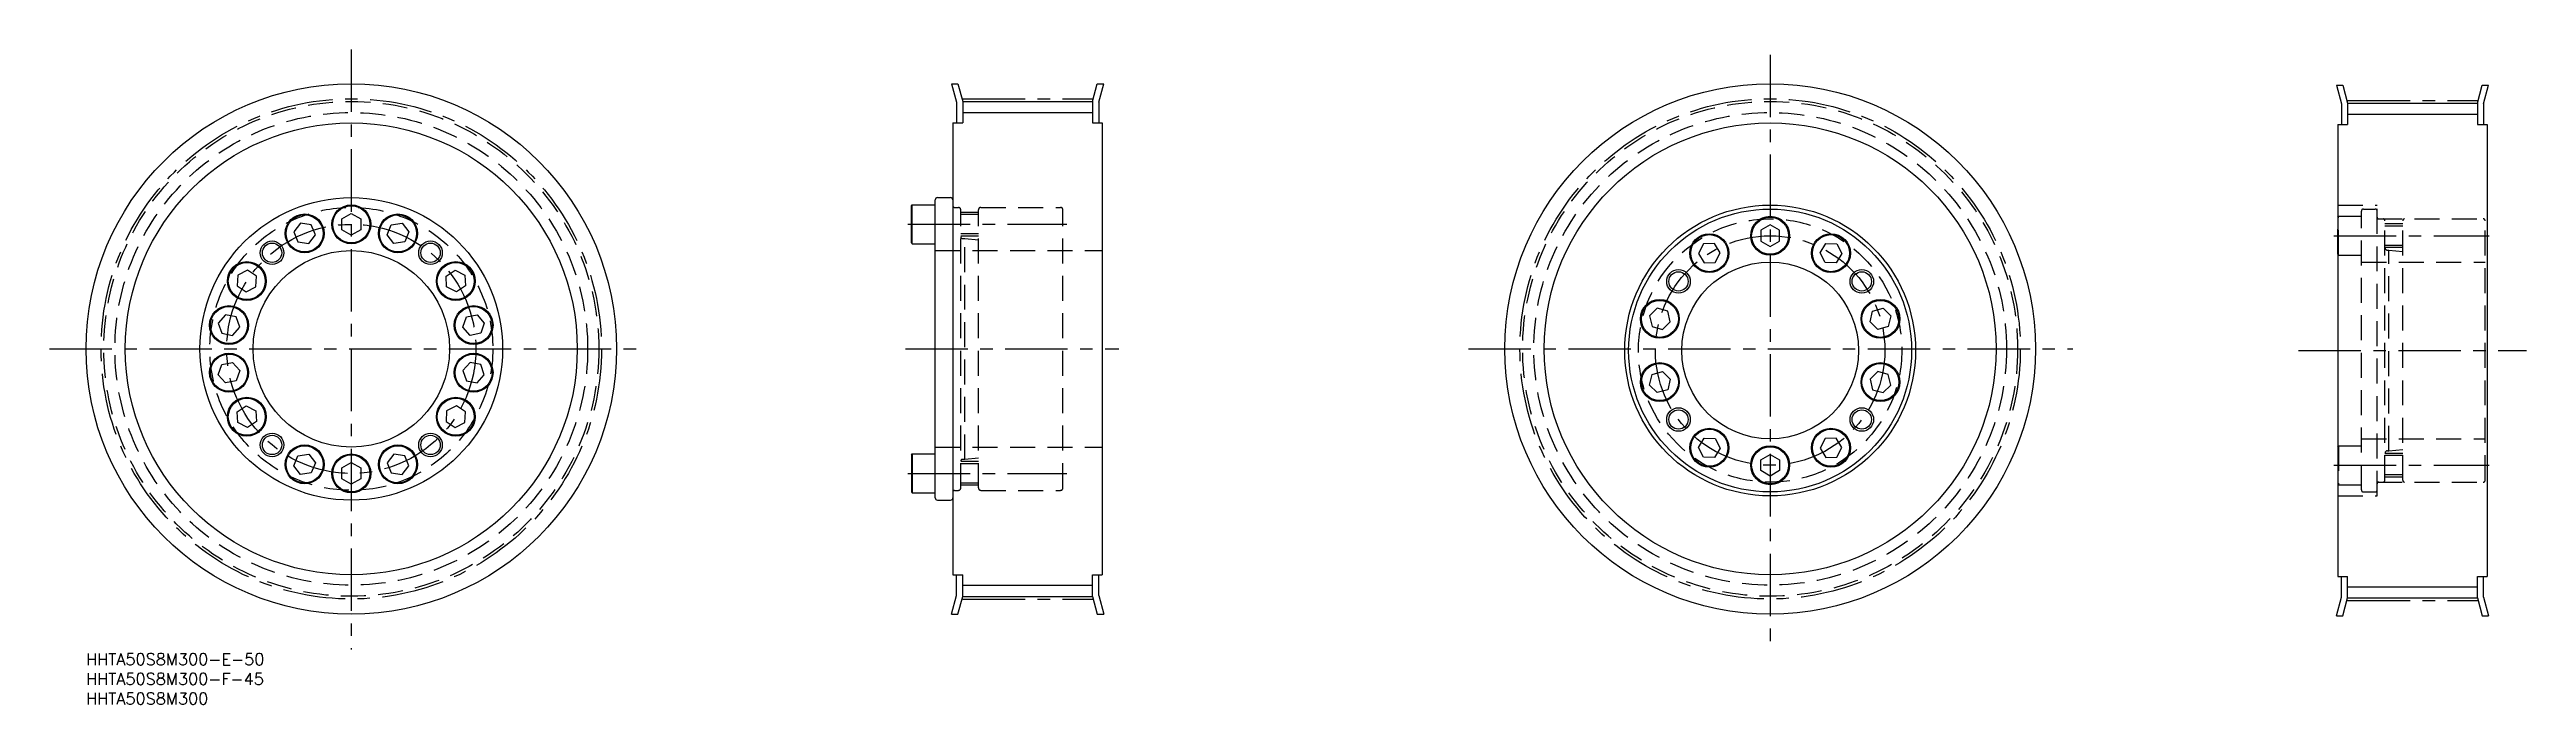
# Model space of a CAD drawing. Extents: x -9 to 621, y -13 to 154.
import ezdxf

# ---------------------------------------------------------------- set-up
doc = ezdxf.new("R2010")
doc.units = 0
doc.header["$LTSCALE"] = 0.5
doc.linetypes.add('CENTER', pattern=[50.8, 31.75, -6.35, 6.35, -6.35])
doc.linetypes.add('DASHED', pattern=[19.05, 12.7, -6.35])
for name, color, linetype in [('MSM_CENTER', 1, 'CENTER'), ('MSM_CONTINUOUS', 7, 'CONTINUOUS'), ('MSM_DASHED', 4, 'DASHED'), ('MSM_NARROW', 5, 'CONTINUOUS'), ('MSM_PART_NUMBER', 7, 'CONTINUOUS')]:
    doc.layers.add(name, color=color, linetype=linetype)
doc.styles.get("Standard").update_dxf_attribs({"font": 'txt.shx', "height": 3, "bigfont": 'bigfont.shx'})

# ---------------------------------------------------------------- blocks, each defined once
blk = doc.blocks.new('*U2')
at = {"layer": 'MSM_PART_NUMBER'}
blk.add_text('HHTA50S8M300-E-50', height=3, dxfattribs=at).set_placement((0, -3))
blk = doc.blocks.new('*U3')
at = {"layer": 'MSM_PART_NUMBER'}
blk.add_text('HHTA50S8M300-F-45', height=3, dxfattribs=at).set_placement((0, -8))
blk = doc.blocks.new('*U4')
at = {"layer": 'MSM_PART_NUMBER'}
blk.add_text('HHTA50S8M300', height=3, dxfattribs=at).set_placement((0, -13))

msp = doc.modelspace()

# ---------------------------------------------------------------- linework, layer by layer
at = {"layer": 'MSM_CENTER'}
for p, q in [((67.5, 153.69), (67.5, 1.03)), ((428.53, 152.35), (428.53, 2.12)), ((223.08, 141.16), (256.08, 141.16)), ((575.48, 140.75), (608.48, 140.75)), ((209.08, 109.2), (249.58, 109.2)), ((571.98, 106.29), (611.48, 106.29)), ((-9.28, 77.5), (142.09, 77.5)), ((208.49, 77.5), (262.84, 77.5)), ((351.78, 77.5), (505.51, 77.5)), ((562.98, 77.09), (620.98, 77.09)), ((209.08, 45.8), (249.58, 45.8)), ((571.98, 47.89), (611.48, 47.89)), ((223.08, 13.84), (256.08, 13.84)), ((575.48, 13.43), (608.48, 13.43))]:
    msp.add_line(p, q, dxfattribs=at)
for centre, radius in [((67.5, 77.5), 63.66), ((428.53, 77.5), 63.66), ((67.5, 77.5), 31.7), ((428.53, 77.09), 29.2)]:
    msp.add_circle(centre, radius, dxfattribs=at)
at = {"layer": 'MSM_CONTINUOUS'}
for p, q in [((220.21, 145), (221.48, 140.26)), ((220.21, 145), (221.87, 145)), ((221.87, 145), (223.08, 140.47)), ((256.08, 140.47), (257.29, 145)), ((257.29, 145), (258.95, 145)), ((257.68, 140.26), (258.95, 145)), ((221.48, 140.26), (221.48, 135)), ((223.08, 140.47), (256.08, 140.47)), ((223.08, 140.47), (223.08, 135)), ((256.08, 140.47), (256.08, 135)), ((257.68, 140.26), (257.68, 135)), ((572.61, 144.59), (573.88, 139.86)), ((572.61, 144.59), (574.26, 144.59)), ((573.88, 139.86), (573.88, 134.59)), ((574.26, 144.59), (575.48, 140.07)), ((575.48, 140.07), (608.48, 140.07)), ((575.48, 140.07), (575.48, 134.59)), ((608.48, 140.07), (609.69, 144.59)), ((608.48, 140.07), (608.48, 134.59)), ((609.69, 144.59), (611.35, 144.59)), ((610.08, 139.86), (611.35, 144.59)), ((610.08, 139.86), (610.08, 134.59)), ((220.58, 135), (220.58, 20)), ((220.58, 135), (223.08, 135)), ((256.08, 135), (258.58, 135)), ((258.58, 135), (258.58, 20)), ((572.98, 134.59), (572.98, 19.59)), ((572.98, 134.59), (575.48, 134.59)), ((608.48, 134.59), (610.98, 134.59)), ((610.98, 134.59), (610.98, 19.59)), ((210.08, 113.91), (210.22, 114.15)), ((210.08, 104.49), (210.08, 113.91)), ((210.22, 104.25), (210.22, 114.15)), ((210.22, 114.15), (216.08, 114.15)), ((216.08, 39.6), (216.08, 115.4)), ((216.68, 116), (219.98, 116)), ((54.59, 109.46), (52.88, 107.28)), ((52.88, 107.28), (53.92, 104.71)), ((57.33, 109.08), (54.59, 109.46)), ((55.96, 109.27), (55.96, 109.27)), ((56.65, 109.17), (56.65, 109.17)), ((58.37, 106.51), (57.33, 109.08)), ((65.1, 110.59), (67.5, 111.97)), ((65.1, 107.81), (65.1, 110.59)), ((67.5, 106.43), (65.1, 107.81)), ((67.5, 111.97), (69.9, 110.59)), ((69.9, 107.81), (67.5, 106.43)), ((69.9, 110.59), (69.9, 107.81)), ((76.63, 106.51), (77.67, 109.08)), ((77.67, 109.08), (80.41, 109.46)), ((80.41, 109.46), (82.12, 107.28)), ((82.12, 107.28), (81.08, 104.71)), ((428.53, 109.07), (426.13, 107.68)), ((426.13, 107.68), (426.13, 104.91)), ((430.93, 107.68), (428.53, 109.07)), ((429.73, 108.37), (429.73, 108.37)), ((430.33, 108.03), (430.33, 108.03)), ((430.93, 104.91), (430.93, 107.68)), ((53.92, 104.71), (56.66, 104.32)), ((56.66, 104.32), (58.37, 106.51)), ((78.34, 104.32), (76.63, 106.51)), ((81.08, 104.71), (78.34, 104.32)), ((210.08, 104.49), (210.22, 104.25)), ((210.22, 104.25), (216.08, 104.25)), ((411.59, 104.21), (410.29, 101.76)), ((410.29, 101.76), (411.76, 99.41)), ((414.36, 104.3), (411.59, 104.21)), ((415.83, 101.95), (414.36, 104.3)), ((414.53, 99.51), (415.83, 101.95)), ((426.13, 104.91), (428.53, 103.52)), ((428.53, 103.52), (430.93, 104.91)), ((441.24, 101.95), (442.71, 104.3)), ((442.54, 99.51), (441.24, 101.95)), ((442.71, 104.3), (445.48, 104.21)), ((446.78, 101.76), (445.31, 99.41)), ((445.48, 104.21), (446.78, 101.76)), ((38.59, 96.27), (38.44, 93.51)), ((41.06, 97.53), (38.59, 96.27)), ((43.38, 96.02), (41.06, 97.53)), ((43.24, 93.26), (43.38, 96.02)), ((91.62, 96.02), (93.94, 97.53)), ((91.76, 93.26), (91.62, 96.02)), ((93.94, 97.53), (96.41, 96.27)), ((96.41, 96.27), (96.56, 93.51)), ((411.76, 99.41), (414.53, 99.51)), ((445.31, 99.41), (442.54, 99.51)), ((38.44, 93.51), (40.77, 92)), ((40.77, 92), (43.24, 93.26)), ((94.23, 92), (91.76, 93.26)), ((96.56, 93.51), (94.23, 92)), ((35.48, 86.17), (33.66, 84.08)), ((33.66, 84.08), (34.56, 81.46)), ((38.2, 85.64), (35.48, 86.17)), ((37.28, 80.93), (39.1, 83.02)), ((39.1, 83.02), (38.2, 85.64)), ((95.9, 83.02), (96.8, 85.64)), ((97.72, 80.93), (95.9, 83.02)), ((96.8, 85.64), (99.52, 86.17)), ((99.52, 86.17), (101.34, 84.08)), ((101.34, 84.08), (100.44, 81.46)), ((399.8, 87.83), (397.8, 85.91)), ((397.8, 85.91), (398.47, 83.22)), ((398.47, 83.22), (401.14, 82.45)), ((402.46, 87.07), (399.8, 87.83)), ((401.14, 82.45), (403.13, 84.38)), ((403.13, 84.38), (402.46, 87.07)), ((453.94, 84.38), (454.61, 87.07)), ((455.93, 82.45), (453.94, 84.38)), ((454.61, 87.07), (457.27, 87.83)), ((458.6, 83.22), (455.93, 82.45)), ((457.27, 87.83), (459.27, 85.91)), ((459.27, 85.91), (458.6, 83.22)), ((34.56, 81.46), (37.28, 80.93)), ((100.44, 81.46), (97.72, 80.93)), ((33.66, 70.92), (34.56, 73.54)), ((35.48, 68.83), (33.66, 70.92)), ((34.56, 73.54), (37.28, 74.07)), ((38.2, 69.36), (35.48, 68.83)), ((37.28, 74.07), (39.1, 71.98)), ((39.1, 71.98), (38.2, 69.36)), ((97.72, 74.07), (95.9, 71.98)), ((95.9, 71.98), (96.8, 69.36)), ((96.8, 69.36), (99.52, 68.83)), ((100.44, 73.54), (97.72, 74.07)), ((99.52, 68.83), (101.34, 70.92)), ((101.34, 70.92), (100.44, 73.54)), ((397.8, 68.28), (398.47, 70.97)), ((398.47, 70.97), (401.14, 71.73)), ((401.14, 71.73), (403.13, 69.81)), ((403.13, 69.81), (402.46, 67.12)), ((455.93, 71.73), (453.94, 69.81)), ((453.94, 69.81), (454.61, 67.12)), ((458.6, 70.97), (455.93, 71.73)), ((459.27, 68.28), (458.6, 70.97)), ((399.8, 66.36), (397.8, 68.28)), ((402.46, 67.12), (399.8, 66.36)), ((454.61, 67.12), (457.27, 66.36)), ((457.27, 66.36), (459.27, 68.28)), ((38.44, 61.49), (40.77, 63)), ((38.59, 58.73), (38.44, 61.49)), ((41.06, 57.47), (38.59, 58.73)), ((40.77, 63), (43.24, 61.74)), ((43.38, 58.98), (41.06, 57.47)), ((43.24, 61.74), (43.38, 58.98)), ((91.76, 61.74), (91.62, 58.98)), ((91.62, 58.98), (93.94, 57.47)), ((94.23, 63), (91.76, 61.74)), ((93.94, 57.47), (96.41, 58.73)), ((96.56, 61.49), (94.23, 63)), ((96.41, 58.73), (96.56, 61.49)), ((53.92, 50.29), (56.66, 50.68)), ((56.66, 50.68), (58.37, 48.49)), ((78.34, 50.68), (76.63, 48.49)), ((81.08, 50.29), (78.34, 50.68)), ((210.08, 50.51), (210.22, 50.75)), ((210.08, 50.51), (210.08, 41.09)), ((210.22, 50.75), (210.22, 40.85)), ((210.22, 50.75), (216.08, 50.75)), ((410.29, 52.43), (411.76, 54.78)), ((411.59, 49.98), (410.29, 52.43)), ((411.76, 54.78), (414.53, 54.68)), ((415.83, 52.23), (414.36, 49.88)), ((414.53, 54.68), (415.83, 52.23)), ((426.13, 49.28), (428.53, 50.66)), ((428.53, 50.66), (430.93, 49.28)), ((442.54, 54.68), (441.24, 52.23)), ((441.24, 52.23), (442.71, 49.88)), ((445.31, 54.78), (442.54, 54.68)), ((446.78, 52.43), (445.31, 54.78)), ((445.48, 49.98), (446.78, 52.43)), ((52.88, 47.72), (53.92, 50.29)), ((54.59, 45.54), (52.88, 47.72)), ((57.33, 45.92), (54.59, 45.54)), ((58.37, 48.49), (57.33, 45.92)), ((65.1, 47.19), (67.5, 48.57)), ((65.1, 44.41), (65.1, 47.19)), ((67.5, 43.03), (65.1, 44.41)), ((67.5, 48.57), (69.9, 47.19)), ((69.9, 44.41), (67.5, 43.03)), ((69.9, 47.19), (69.9, 44.41)), ((76.63, 48.49), (77.67, 45.92)), ((77.67, 45.92), (80.41, 45.54)), ((80.41, 45.54), (82.12, 47.72)), ((82.12, 47.72), (81.08, 50.29)), ((414.36, 49.88), (411.59, 49.98)), ((426.13, 46.51), (426.13, 49.28)), ((428.53, 45.12), (426.13, 46.51)), ((430.93, 46.51), (428.53, 45.12)), ((430.93, 49.28), (430.93, 46.51)), ((442.71, 49.88), (445.48, 49.98)), ((210.08, 41.09), (210.22, 40.85)), ((210.22, 40.85), (216.08, 40.85)), ((216.68, 39), (219.98, 39)), ((220.58, 20), (223.08, 20)), ((221.48, 14.74), (221.48, 20)), ((223.08, 14.52), (223.08, 20)), ((256.08, 20), (258.58, 20)), ((256.08, 14.52), (256.08, 20)), ((257.68, 14.74), (257.68, 20)), ((572.98, 19.59), (575.48, 19.59)), ((573.88, 14.33), (573.88, 19.59)), ((575.48, 14.12), (575.48, 19.59)), ((608.48, 19.59), (610.98, 19.59)), ((608.48, 14.12), (608.48, 19.59)), ((610.08, 14.33), (610.08, 19.59)), ((220.21, 10), (221.48, 14.74)), ((221.87, 10), (223.08, 14.52)), ((223.08, 14.52), (256.08, 14.52)), ((256.08, 14.52), (257.29, 10)), ((257.68, 14.74), (258.95, 10)), ((572.61, 9.59), (573.88, 14.33)), ((574.26, 9.59), (575.48, 14.12)), ((575.48, 14.12), (608.48, 14.12)), ((608.48, 14.12), (609.69, 9.59)), ((610.08, 14.33), (611.35, 9.59)), ((220.21, 10), (221.87, 10)), ((257.29, 10), (258.95, 10)), ((572.61, 9.59), (574.26, 9.59)), ((609.69, 9.59), (611.35, 9.59))]:
    msp.add_line(p, q, dxfattribs=at)
for centre, radius in [((67.5, 77.5), 67.5), ((428.53, 77.5), 67.5), ((67.5, 77.5), 57.5), ((428.53, 77.5), 57.5), ((67.5, 77.5), 38.5), ((67.5, 109.2), 4.95), ((67.5, 109.2), 4.71), ((428.53, 77.09), 37), ((55.62, 106.89), 4.95), ((55.62, 106.89), 4.71), ((79.38, 106.89), 4.95), ((79.38, 106.89), 4.71), ((428.53, 77.09), 36), ((428.53, 106.29), 4.95), ((428.53, 106.29), 4.71), ((67.5, 77.5), 25), ((47.34, 101.96), 2.46), ((87.66, 101.96), 2.46), ((413.06, 101.86), 4.95), ((413.06, 101.86), 4.71), ((444.01, 101.86), 4.95), ((444.01, 101.86), 4.71), ((40.91, 94.76), 4.95), ((40.91, 94.76), 4.71), ((94.09, 94.76), 4.95), ((94.09, 94.76), 4.71), ((405.21, 94.67), 2.46), ((428.53, 77.09), 22.5), ((451.85, 94.67), 2.46), ((36.38, 83.55), 4.95), ((36.38, 83.55), 4.71), ((98.62, 83.55), 4.95), ((98.62, 83.55), 4.71), ((400.47, 85.14), 4.95), ((400.47, 85.14), 4.71), ((456.6, 85.14), 4.95), ((456.6, 85.14), 4.71), ((36.38, 71.45), 4.95), ((36.38, 71.45), 4.71), ((98.62, 71.45), 4.95), ((98.62, 71.45), 4.71), ((400.47, 69.05), 4.95), ((400.47, 69.05), 4.71), ((456.6, 69.05), 4.95), ((456.6, 69.05), 4.71), ((40.91, 60.23), 4.95), ((40.91, 60.23), 4.71), ((94.09, 60.23), 4.95), ((94.09, 60.23), 4.71), ((405.21, 59.52), 2.46), ((413.06, 52.33), 4.95), ((413.06, 52.33), 4.71), ((444.01, 52.33), 4.95), ((444.01, 52.33), 4.71), ((451.85, 59.52), 2.46), ((47.34, 53.04), 2.46), ((55.62, 48.11), 4.95), ((55.62, 48.11), 4.71), ((67.5, 45.8), 4.95), ((67.5, 45.8), 4.71), ((79.37, 48.11), 4.95), ((79.37, 48.11), 4.71), ((87.66, 53.04), 2.46), ((428.53, 47.89), 4.95), ((428.53, 47.89), 4.71)]:
    msp.add_circle(centre, radius, dxfattribs=at)
for centre, start, end in [((216.68, 115.4), 90, 180), ((219.98, 115.4), 0, 90), ((216.68, 39.6), 179.99855, 269.99854), ((219.98, 39.6), 270, 0)]:
    msp.add_arc(centre, 0.6, start, end, dxfattribs=at)
at = {"layer": 'MSM_DASHED'}
for p, q in [((220.99, 113.5), (221.98, 113.5)), ((227.68, 113.5), (247.98, 113.5)), ((572.98, 114.09), (582.98, 114.09)), ((582.98, 40.09), (582.98, 114.09)), ((222.58, 42.1), (222.58, 112.9)), ((227.08, 112.2), (222.58, 112.2)), ((227.08, 111.66), (222.58, 111.66)), ((227.08, 42.1), (227.08, 112.9)), ((248.58, 42.1), (248.58, 112.9)), ((572.98, 111), (573.12, 111.24)), ((572.98, 101.59), (572.98, 111)), ((573.12, 111.24), (578.98, 111.24)), ((573.12, 101.34), (573.12, 111.24)), ((578.98, 41.59), (578.98, 112.59)), ((579.48, 113.09), (582.48, 113.09)), ((582.98, 110.59), (610.98, 110.59)), ((583.39, 110.59), (584.48, 110.59)), ((584.98, 44.09), (584.98, 110.09)), ((589.48, 109.29), (584.98, 109.29)), ((589.48, 108.75), (584.98, 108.75)), ((589.48, 44.09), (589.48, 110.09)), ((610.48, 44.09), (610.48, 110.09)), ((216.08, 102.5), (258.58, 102.5)), ((227.08, 106.74), (222.58, 106.74)), ((227.08, 106.2), (222.58, 106.2)), ((222.99, 105.61), (223.58, 105.61)), ((223.58, 49.39), (223.58, 105.61)), ((223.58, 105.61), (227.08, 105.22)), ((572.98, 101.59), (573.12, 101.34)), ((573.12, 101.34), (578.98, 101.34)), ((589.48, 103.84), (584.98, 103.84)), ((589.48, 103.29), (584.98, 103.29)), ((585.58, 102.65), (585.98, 102.65)), ((585.98, 51.54), (585.98, 102.65)), ((585.98, 102.65), (589.48, 102.26)), ((578.98, 99.59), (610.48, 99.59)), ((216.08, 52.5), (258.58, 52.5)), ((572.98, 52.6), (573.12, 52.84)), ((572.98, 52.6), (572.98, 43.19)), ((573.12, 52.84), (578.98, 52.84)), ((573.12, 52.84), (573.12, 42.94)), ((578.98, 54.59), (610.48, 54.59)), ((589.48, 50.89), (584.98, 50.89)), ((585.58, 51.54), (585.98, 51.54)), ((585.98, 51.54), (589.48, 51.93)), ((227.08, 48.8), (222.58, 48.8)), ((227.08, 48.26), (222.58, 48.26)), ((222.99, 49.39), (223.58, 49.39)), ((223.58, 49.39), (227.08, 49.78)), ((589.48, 50.35), (584.98, 50.35)), ((589.48, 45.44), (584.98, 45.44)), ((589.48, 44.89), (584.98, 44.89)), ((220.99, 41.5), (221.98, 41.5)), ((227.08, 43.34), (222.58, 43.34)), ((227.08, 42.8), (222.58, 42.8)), ((227.68, 41.5), (247.98, 41.5)), ((572.98, 43.19), (573.12, 42.94)), ((572.98, 40.09), (582.98, 40.09)), ((573.12, 42.94), (578.98, 42.94)), ((579.48, 41.09), (582.48, 41.09)), ((582.98, 43.6), (610.98, 43.6)), ((583.39, 43.59), (584.48, 43.59))]:
    msp.add_line(p, q, dxfattribs=at)
for centre, radius in [((67.5, 77.5), 62.97), ((428.53, 77.5), 62.97), ((67.5, 77.5), 60.14), ((428.53, 77.5), 60.14), ((67.5, 77.5), 36), ((428.53, 77.09), 33.5)]:
    msp.add_circle(centre, radius, dxfattribs=at)
for centre, radius, start, end in [((220.99, 113.91), 0.41, 180, 270), ((221.98, 112.9), 0.6, 0, 90), ((227.68, 112.9), 0.6, 90, 180), ((247.98, 112.9), 0.6, 0, 90), ((579.48, 112.59), 0.5, 90, 180), ((582.48, 112.59), 0.5, 0, 90), ((583.39, 111), 0.41, 180, 270), ((584.48, 110.09), 0.5, 0, 90), ((589.98, 110.09), 0.5, 90, 180), ((609.98, 110.09), 0.5, 0, 90), ((222.99, 106.02), 0.41, 180, 270), ((585.58, 103.25), 0.6, 180, 270), ((585.58, 50.94), 0.6, 90, 180), ((222.99, 48.98), 0.41, 90, 180), ((220.99, 41.09), 0.41, 90, 180), ((221.98, 42.1), 0.6, 270, 0), ((227.68, 42.1), 0.6, 180, 270), ((247.98, 42.1), 0.6, 270, 0), ((579.48, 41.59), 0.5, 180, 270), ((582.48, 41.59), 0.5, 270, 0), ((583.39, 43.18), 0.41, 90, 180), ((584.48, 44.09), 0.5, 270, 0), ((589.98, 44.09), 0.5, 180, 270), ((609.98, 44.09), 0.5, 270, 0)]:
    msp.add_arc(centre, radius, start, end, dxfattribs=at)
at = {"layer": 'MSM_NARROW'}
for p, q in [((223.08, 137.64), (256.08, 137.64)), ((575.48, 137.24), (608.48, 137.24)), ((223.08, 17.35), (256.08, 17.35)), ((575.48, 16.95), (608.48, 16.95))]:
    msp.add_line(p, q, dxfattribs=at)
for centre in [(47.34, 101.96), (87.66, 101.96), (405.21, 94.67), (451.85, 94.67), (405.21, 59.52), (451.85, 59.52), (47.34, 53.04), (87.66, 53.04)]:
    msp.add_circle(centre, 3, dxfattribs=at)

# ---------------------------------------------------------------- block references
at = {"layer": 'MSM_CONTINUOUS'}
for name in ['*U2', '*U3', '*U4']:
    msp.add_blockref(name, (0, 0), dxfattribs=at)

doc.saveas('drawing.dxf')
